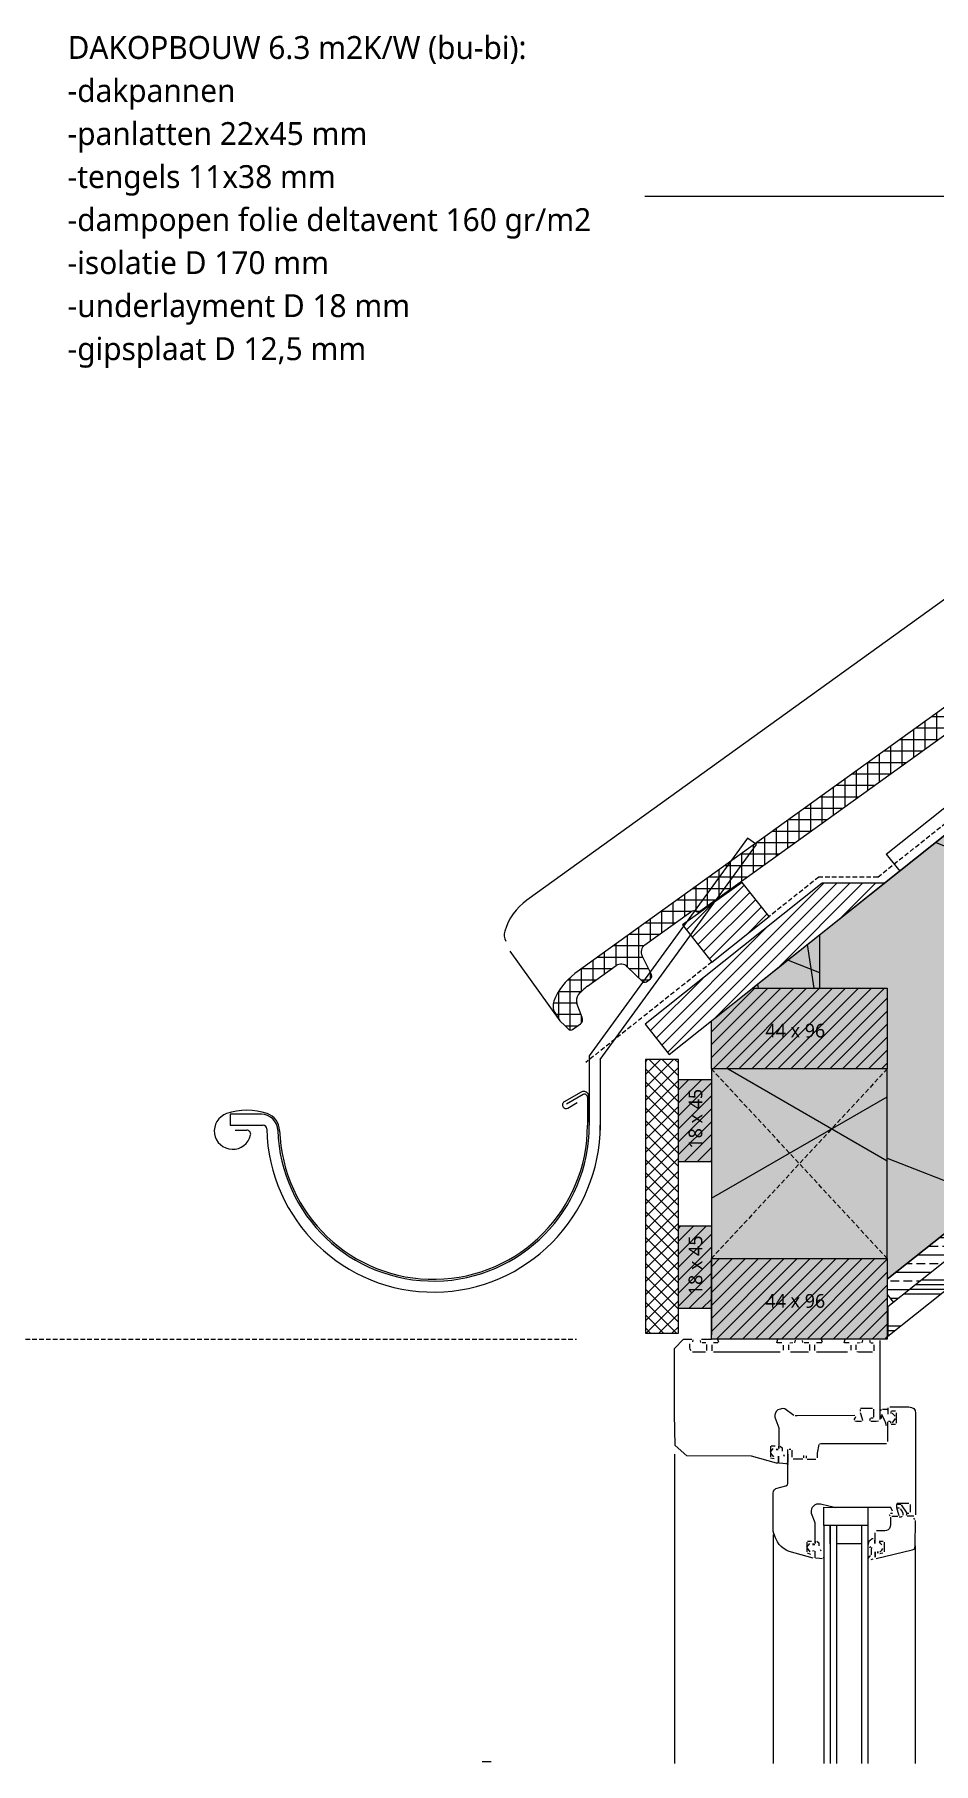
# Model space of a CAD drawing. Header units: millimetres. Extents: x 1813 to 34621, y -2347 to 13791.
# Drawn here: x 2589 to 3079, y 6754 to 7697 of the extents above; entities that cross this region are included whole.
import ezdxf

# ---------------------------------------------------------------- set-up
doc = ezdxf.new("R2010")
doc.units = ezdxf.units.MM
doc.linetypes.add('MV_center', pattern=[15, 6, -3, 3, -3])
doc.linetypes.add('MV_hidden', pattern=[3.75, 2.5, -1.25])
for name, color, linetype, lineweight in [('A-ANNO-NOTE', 131, 'Continuous', 18), ('A-DETL', 90, 'Continuous', 13), ('A-DETL-GENF', 92, 'Continuous', 18), ('A-DETL-MEDM', 33, 'Continuous', 18), ('A-DETL-THIN', 151, 'Continuous', 18), ('G-ANNO-TEXT', 231, 'Continuous', 13)]:
    doc.layers.add(name, color=color, linetype=linetype, lineweight=lineweight)
doc.styles.add('Segoe UI', font='segoeui.ttf', dxfattribs={"height": 7.5})
doc.styles.add('Segoe UI_3', font='segoeui.ttf', dxfattribs={"height": 12.5})
doc.styles.add('Segoe UI_B', font='segoeui.ttf', dxfattribs={"height": 12.5})
pattern_1 = [(45, (0, 0), (-3.535534, 3.535534), [])]

# ---------------------------------------------------------------- blocks, each defined once
blk = doc.blocks.new('42 isolatie - Type 1-3897561-Details Verbouwingen')
at = {"layer": 'A-DETL-GENF'}
blk.add_hatch(color=256, dxfattribs=at).paths.add_polyline_path([(46.91, 0.8), (18.35, 23.52), (0.28, 0.8), (34.09, 0.8)])
at = {"layer": 'A-DETL-GENF', "lineweight": 13}
h = blk.add_hatch(dxfattribs=at)
h.set_pattern_fill('FP_3', color=256, style=0, pattern_type=2)
h.set_pattern_definition([(60, (-2380.567, 120.812), (-25.98076, 15), []), (120, (-2380.567, 120.812), (-25.98076, -15), [])])
h.paths.add_polyline_path([(46.91, 0.8), (18.35, 23.52), (0.28, 0.8), (34.09, 0.8)])
at = {"layer": 'A-DETL-GENF'}
for q in [(46.91, 0.8), (32.94, 0.8)]:
    blk.add_line((0.28, 0.8), q, dxfattribs=at)
blk = doc.blocks.new('42 isolatie - Type 1-3786500-Details Verbouwingen')
at = {"layer": 'A-DETL-GENF'}
h = blk.add_hatch(color=256, dxfattribs=at)
h.paths.add_polyline_path([(668.05, -0.8), (480.04, -0.8), (480.04, -170.8), (580.05, -170.8), (598.12, -148.08), (569.2, -125.07), (661.03, -9.62)])
h.paths.add_polyline_path([(409.04, -0.8), (153.32, -0.8), (153.32, -170.8), (409.04, -170.8), (409.04, -7.88)])
h.paths.add_polyline_path([(82.32, -0.8), (15.49, -0.8), (15.32, -170.8), (82.32, -170.8), (82.32, -48.66)])
at = {"layer": 'A-DETL-GENF', "lineweight": 13}
h = blk.add_hatch(dxfattribs=at)
h.set_pattern_fill('FP_4', color=256, style=0, pattern_type=2)
h.set_pattern_definition([(300, (-2130.3, -171.02), (-147.224, -85), []), (240, (-2130.3, -171.02), (-147.224, 85), [])])
h.paths.add_polyline_path([(668.05, -0.8), (480.04, -0.8), (480.04, -170.8), (580.05, -170.8), (598.12, -148.08), (569.2, -125.07), (661.03, -9.62)])
h.paths.add_polyline_path([(409.04, -0.8), (153.32, -0.8), (153.32, -170.8), (409.04, -170.8), (409.04, -7.88)])
h.paths.add_polyline_path([(82.32, -0.8), (15.49, -0.8), (15.32, -170.8), (82.32, -170.8), (82.32, -48.66)])
at = {"layer": 'A-DETL-GENF'}
for p, q in [((82.32, -0.8), (15.49, -0.8)), ((409.04, -0.8), (153.32, -0.8)), ((668.05, -0.8), (480.04, -0.8)), ((580.05, -170.8), (598.12, -148.08)), ((580.05, -170.8), (598.12, -148.08)), ((15.32, -170.8), (82.32, -170.8)), ((15.32, -170.8), (82.32, -170.8)), ((153.32, -170.8), (409.04, -170.8)), ((153.32, -170.8), (409.04, -170.8)), ((480.04, -170.8), (534.7, -170.8)), ((480.04, -170.8), (534.7, -170.8)), ((534.7, -170.8), (580.05, -170.8))]:
    blk.add_line(p, q, dxfattribs=at)
blk = doc.blocks.new('NLRS_00_DI_maskeer - Type 1-4234731-Details Verbouwingen')
at = {"layer": 'A-DETL-GENF', "linetype": 'MV_center'}
blk.add_line((-95.03, 0), (-100, 0), dxfattribs=at)
blk = doc.blocks.new('52 mastgoot_zink 45_ - M37 dakhelling 45_-5042120-Details Verbouwingen')
at = {"layer": 'A-DETL-GENF'}
for p, q in [((0, 0), (0, 38.49)), ((6, -1.95), (6, 35.93)), ((6.31, 34.14), (6.31, 20.12)), ((202.01, 35.93), (183.98, 35.93)), ((184.95, 29.93), (202.01, 29.93)), ((202.01, 29.93), (202.01, 35.93)), ((10.41, 17.76), (19.66, 23.1)), ((17.73, 26.5), (12.52, 23.49)), ((0, 0), (-85.23, -117.31)), ((-80.37, -120.83), (6, -1.95)), ((-85.23, -117.31), (-80.37, -120.83))]:
    blk.add_line(p, q, dxfattribs=at)
for centre, radius, start, end in [((91, 35.93), 91, 1.23226, 180), ((91, 35.93), 85, 1.8289, 180), ((184.95, 38.93), 9, 181.8289, 270), ((183.98, 37.93), 2, 181.23226, 270), ((9.04, 20.12), 2.73, 180, 300), ((18.68, 24.85), 1.9, 28.80942, 120), ((18.69, 24.77), 1.93, 300, 31.18152)]:
    blk.add_arc(centre, radius, start, end, dxfattribs=at)
at = {"layer": 'A-DETL-MEDM'}
for p, q in [((199.19, 38.58), (192.9, 38.58)), ((6.98, 20.55), (6.98, 35.93)), ((9.38, 19.17), (18.34, 24.34))]:
    blk.add_line(p, q, dxfattribs=at)
for centre, radius, start, end in [((91, 35.93), 84.02, 1.87147, 180), ((200.58, 38.99), 10.03, 289.22539, 167.22455), ((184.97, 39), 10, 181.87147, 251.3418), ((192.9, 40.73), 2.16, 167.22455, 270), ((192.83, 62.26), 34.55, 251.3418, 288.6582), ((8.58, 20.55), 1.6, 180, 300)]:
    blk.add_arc(centre, radius, start, end, dxfattribs=at)
blk = doc.blocks.new('00 hout_rechthoekig_sls - Vuren Gewolmaniseerd 18x45-V32-Details Verbouwingen')
at = {"layer": 'A-DETL-GENF', "lineweight": 13}
blk.add_hatch(color=256, dxfattribs=at).paths.add_polyline_path([(0, 0), (0, -18), (45, -18), (45, 0)])
at = {"layer": 'A-DETL-MEDM', "lineweight": 13}
h = blk.add_hatch(dxfattribs=at)
h.set_pattern_fill('FP_65', color=256, style=0, pattern_type=2)
h.set_pattern_definition([(315, (-7081.98, 2940.302), (3.535534, 3.535534), [])])
h.paths.add_polyline_path([(0, 0), (0, -18), (45, -18), (45, 0)])
at = {"layer": 'A-DETL-MEDM'}
for p, q in [((0, 0), (45, 0)), ((0, -18), (0, 0)), ((45, 0), (45, -18)), ((45, 0), (45, -18)), ((45, 0), (45, -18)), ((45, -18), (0, -18)), ((45, -18), (0, -18))]:
    blk.add_line(p, q, dxfattribs=at)
blk = doc.blocks.new('00 hout_rechthoekig_sls - Vuren Gewolmaniseerd 18x45-V33-Details Verbouwingen')
at = {"layer": 'A-DETL-GENF', "lineweight": 13}
blk.add_hatch(color=256, dxfattribs=at).paths.add_polyline_path([(0, 0), (0, -18), (45, -18), (45, 0), (27.23, 0)])
at = {"layer": 'A-DETL-MEDM', "lineweight": 13}
h = blk.add_hatch(dxfattribs=at)
h.set_pattern_fill('FP_66', color=256, style=0, pattern_type=2)
h.set_pattern_definition([(315, (-7001.98, 2940.302), (3.535534, 3.535534), [])])
h.paths.add_polyline_path([(0, 0), (0, -18), (45, -18), (45, 0), (27.23, 0)])
at = {"layer": 'A-DETL-MEDM'}
for p, q in [((0, 0), (45, 0)), ((0, -18), (0, 0)), ((45, 0), (45, -18)), ((45, 0), (45, -18)), ((45, 0), (45, -18)), ((45, -18), (0, -18)), ((45, -18), (0, -18))]:
    blk.add_line(p, q, dxfattribs=at)
blk = doc.blocks.new('00 hout_rechthoekig_sls - Vuren 44x96-V36-Details Verbouwingen')
at = {"layer": 'A-DETL-GENF', "lineweight": 13}
blk.add_hatch(color=256, dxfattribs=at).paths.add_polyline_path([(96, 0), (0, 0), (0, -44), (96, -44), (96, -2.44)])
at = {"layer": 'A-DETL-MEDM', "lineweight": 13}
h = blk.add_hatch(dxfattribs=at)
h.set_pattern_fill('FP_69', color=256, style=0, pattern_type=2)
h.set_pattern_definition([(225, (3054.302, 6985.206), (3.535534, -3.535534), [])])
h.paths.add_polyline_path([(96, 0), (0, 0), (0, -44), (96, -44), (96, -2.44)])
at = {"layer": 'A-DETL-MEDM'}
for p, q in [((0, 0), (96, 0)), ((0, -44), (0, 0)), ((96, 0), (96, -44)), ((96, 0), (96, -44)), ((96, 0), (96, -44)), ((96, -44), (0, -44)), ((96, -44), (0, -44))]:
    blk.add_line(p, q, dxfattribs=at)
blk = doc.blocks.new('42 isolatie - Type 1-3897460-Details Verbouwingen')
at = {"layer": 'A-DETL-GENF'}
blk.add_hatch(color=256, dxfattribs=at).paths.add_polyline_path([(0.28, 0.8), (103.8, 0.8), (103.8, 96.8), (0.28, 96.8), (0.28, 63.33)])
at = {"layer": 'A-DETL-GENF', "lineweight": 13}
h = blk.add_hatch(dxfattribs=at)
h.set_pattern_fill('FP_51', color=256, style=0, pattern_type=2)
h.set_pattern_definition([(60, (0, 0), (-87.295, 50.4), []), (120, (0, 0), (-87.295, -50.4), [])])
h.paths.add_polyline_path([(0.28, 0.8), (103.8, 0.8), (103.8, 96.8), (0.28, 96.8), (0.28, 63.33)])
at = {"layer": 'A-DETL-GENF'}
for p, q in [((103.8, 96.8), (0.28, 96.8)), ((0.28, 96.8), (0.28, 0.8)), ((103.8, 96.8), (0.28, 96.8)), ((0.28, 96.8), (0.28, 0.8)), ((103.8, 0.8), (103.8, 96.8)), ((0.28, 0.8), (103.8, 0.8)), ((0.28, 0.8), (103.8, 0.8))]:
    blk.add_line(p, q, dxfattribs=at)
blk = doc.blocks.new('00 hout_rechthoekig_sls - Vuren 44x96-V37-Details Verbouwingen')
at = {"layer": 'A-DETL-GENF', "lineweight": 13}
blk.add_hatch(color=256, dxfattribs=at).paths.add_polyline_path([(96, 0), (0, 0), (0, -44), (73.46, -44), (96, -26.07), (96, -7.77)])
at = {"layer": 'A-DETL-MEDM', "lineweight": 13}
h = blk.add_hatch(dxfattribs=at)
h.set_pattern_fill('FP_70', color=256, style=0, pattern_type=2)
h.set_pattern_definition([(225, (3054.302, 7132.73), (3.535534, -3.535534), [])])
h.paths.add_polyline_path([(96, 0), (0, 0), (0, -44), (73.46, -44), (96, -26.07), (96, -7.77)])
at = {"layer": 'A-DETL-MEDM'}
for p, q in [((0, 0), (96, 0)), ((0, -44), (0, 0)), ((96, 0), (96, -26.07)), ((96, 0), (96, -26.07)), ((96, 0), (96, -26.07)), ((73.46, -44), (0, -44)), ((73.46, -44), (0, -44))]:
    blk.add_line(p, q, dxfattribs=at)

msp = doc.modelspace()

# ---------------------------------------------------------------- hatches: boundary and pattern name
at = {"layer": 'A-DETL-GENF', "lineweight": 13}
h = msp.add_hatch(dxfattribs=at)
h.set_pattern_fill('FP_19', color=254, style=0, pattern_type=2)
h.set_pattern_definition([(0, (0, 0), (0, 6.25), []), (90, (0, 0), (-6.25, 4e-16), [])])
h.paths.add_polyline_path([(2881.61, 7153.91), (2882.07, 7154), (2882.49, 7154.19), (2886.89, 7157.35), (2887.35, 7157.77), (2887.7, 7158.28), (2887.93, 7158.86), (2888.04, 7159.47), (2888, 7160.08), (2887.84, 7160.68), (2884.92, 7168.4), (2884.65, 7169.36), (2884.6, 7170.36), (2884.75, 7171.34), (2885.11, 7172.27), (2885.65, 7173.11), (2888.06, 7175.65), (2890.75, 7177.87), (2906.29, 7189.07), (2907.27, 7189.59), (2908.34, 7189.87), (2909.45, 7189.9), (2910.54, 7189.67), (2911.54, 7189.19), (2912.4, 7188.5), (2920.78, 7180.24), (2921.18, 7180.05), (2921.61, 7179.97), (2922.11, 7180), (2922.47, 7180.1), (2922.86, 7180.31), (2925.32, 7182.15), (2925.57, 7182.51), (2925.72, 7182.92), (2925.78, 7183.36), (2925.73, 7183.8), (2925.58, 7184.21), (2920.55, 7194.36), (2920.16, 7195.4), (2920.02, 7196.5), (2920.15, 7197.61), (2920.53, 7198.65), (2921.14, 7199.58), (2922.11, 7200.45), (2947.02, 7218.4), (2947.58, 7218.7), (2948.19, 7218.88), (2948.82, 7218.93), (2949.45, 7218.83), (2950.42, 7218.47), (2950.83, 7218.41), (2951.23, 7218.44), (2951.62, 7218.56), (2951.97, 7218.76), (3190.39, 7390.5), (3190.58, 7390.78), (3190.69, 7391.1), (3190.77, 7391.85), (3190.9, 7392.26), (3191.12, 7392.62), (3191.42, 7392.92), (3192.52, 7393.59), (3192.95, 7393.67), (3193.38, 7393.65), (3193.8, 7393.53), (3194.17, 7393.32), (3194.49, 7393.03), (3203.55, 7382.52), (3203.93, 7382.26), (3204.38, 7382.21), (3204.81, 7382.38), (3215.61, 7390.22), (3215.86, 7390.6), (3216.01, 7391.03), (3216.05, 7391.48), (3215.99, 7391.93), (3215.81, 7392.36), (3206.86, 7409.22), (3204.67, 7412.26), (3195.92, 7420.72), (3195.52, 7420.89), (3195.1, 7420.97), (3194.66, 7420.96), (3194.24, 7420.84), (3193.86, 7420.63), (3190.19, 7417.98), (3189.89, 7417.69), (3189.67, 7417.33), (3189.53, 7416.93), (3189.49, 7416.45), (3189.53, 7416.1), (3189.67, 7415.7), (3193.34, 7408.1), (3193.63, 7407.27), (3193.72, 7406.41), (3193.6, 7405.55), (3193.29, 7404.73), (3192.8, 7404.02), (3192.16, 7403.43), (3176.39, 7392.06), (3175.95, 7391.64), (3171.6, 7388.39), (3171.18, 7388.19), (3170.88, 7388.1), (3165.66, 7384.35), (3165.06, 7384.02), (3164.39, 7383.85), (3163.7, 7383.84), (3163.03, 7384.01), (3162.41, 7384.33), (3161.9, 7384.79), (3160.66, 7386.16), (3160.26, 7386.39), (3159.82, 7386.52), (3159.36, 7386.53), (3158.91, 7386.44), (3158.5, 7386.25), (3155.87, 7384.29), (3155.64, 7383.95), (3155.48, 7383.58), (3155.41, 7383.17), (3155.43, 7382.77), (3155.68, 7381.93), (3155.72, 7381.47), (3155.64, 7381.02), (3155.45, 7380.59), (3155.17, 7380.23), (3154.81, 7379.94), (2883.74, 7184.71), (2879.06, 7180.41), (2875.21, 7175.35), (2872.32, 7169.68), (2871.94, 7168.15), (2871.9, 7166.56), (2872.23, 7165.02), (2872.9, 7163.58), (2875.66, 7158.97), (2880.69, 7154.09), (2881.14, 7153.94)])
h = msp.add_hatch(dxfattribs=at)
h.set_pattern_fill('FP_11', color=250, style=0, pattern_type=2)
h.set_pattern_definition([(0, (0, 0), (0, 9.476), []), (0, (0, 4.738), (0, 9.476), [4.738, -2.369])])
h.paths.add_polyline_path([(3057.69, 7005.3), (3572.46, 7414.77), (3565, 7424.16), (3054.3, 7017.94), (3054.3, 7009.56), (3054.6, 7009.19)])
h = msp.add_hatch(dxfattribs=at)
h.set_pattern_fill('FP_9', color=254, style=0, pattern_type=2)
h.set_pattern_definition([(0, (0, 10), (0, 25), []), (0, (0, 12.5), (0, 25), []), (0, (0, 15), (0, 25), []), (0, (0, 17.5), (0, 25), [])])
h.paths.add_polyline_path([(3054.6, 6986.87), (3580.23, 7404.98), (3572.46, 7414.77), (3054.6, 7002.84)])
h = msp.add_hatch(dxfattribs=at)
h.set_pattern_fill('FP_12', color=250, style=0, pattern_type=2)
h.set_pattern_definition(pattern_1)
h.paths.add_polyline_path([(2935.3, 7140.5), (3052.83, 7233.99), (3018.78, 7233.99), (2922.11, 7157.09)])
h = msp.add_hatch(dxfattribs=at)
h.set_pattern_fill('FP_12', color=250, style=0, pattern_type=2)
h.set_pattern_definition(pattern_1)
h.paths.add_polyline_path([(2958.61, 7190.98), (2989.91, 7215.89), (2975.09, 7234.38), (2942.46, 7211.29), (2949.81, 7202.05)])
h = msp.add_hatch(dxfattribs=at)
h.set_pattern_fill('FP_10', color=250, style=0, pattern_type=2)
h.set_pattern_definition([(45, (0, 0), (-3.535534, 3.535534), []), (135, (0, 0), (-3.535534, -3.535534), [])])
h.paths.add_polyline_path([(2922.3, 6988.49), (2940.3, 6988.49), (2940.3, 7137.85), (2922.3, 7137.85), (2922.3, 7001.98)])

# ---------------------------------------------------------------- linework, layer by layer
at = {"layer": 'A-DETL', "linetype": 'MV_hidden', "lineweight": 18}
for p, q in [((3049.12, 7237.43), (3456.19, 7561.23)), ((3016.93, 7237.43), (2989.91, 7215.93)), ((3049.12, 7237.43), (3016.93, 7237.43)), ((2958.58, 7191.01), (2889.74, 7136.25)), ((3054.3, 7132.73), (2958.3, 7029.21)), ((3054.3, 7029.21), (2958.3, 7132.73)), ((2253.97, 6985.21), (2884.77, 6985.21))]:
    msp.add_line(p, q, dxfattribs=at)
at = {"layer": 'A-DETL', "lineweight": 18}
for p, q in [((3127.09, 7418.81), (2857.61, 7224.75)), ((3572.46, 7414.77), (3054.6, 7002.84)), ((3054.6, 6986.87), (3580.23, 7404.98)), ((3053.61, 7249.94), (3171.87, 7344.01)), ((3052.83, 7233.99), (3095.61, 7268.02)), ((3053.61, 7249.94), (3061.08, 7240.55)), ((2848.26, 7197.03), (2875.66, 7158.97)), ((3054.6, 7002.84), (3054.6, 6986.87)), ((2938.15, 6980.21), (2943.15, 6985.21)), ((2943.15, 6985.21), (2947.7, 6985.21)), ((2946.45, 6982.7), (2946.45, 6980.56)), ((2948.14, 6984.84), (2947.96, 6983.82)), ((2952.62, 6983.44), (2952.28, 6984.54)), ((2952.87, 6985.21), (2958.3, 6985.21)), ((2955.23, 6983.15), (2953.31, 6983.15)), ((2955.91, 6979), (2955.91, 6982.29)), ((2958.47, 6982.21), (2958.47, 6978.88)), ((2961.8, 6983.21), (2959.51, 6983.21)), ((2961.6, 6985.21), (2962.1, 6983.59)), ((2994.03, 6983.31), (2994.51, 6985.21)), ((2996.82, 6983.18), (2994.21, 6983.18)), ((2997.75, 6979.2), (2997.75, 6981.98)), ((3000.31, 6982.21), (3000.31, 6979.41)), ((3002.76, 6983.16), (3001.03, 6983.1)), ((3003.98, 6984.73), (3003.61, 6983.27)), ((3008.29, 6983.44), (3007.96, 6984.54)), ((3011.4, 6983.15), (3008.98, 6983.15)), ((3012.09, 6979), (3012.09, 6982.29)), ((3014.64, 6982.21), (3014.64, 6979.08)), ((3018.51, 6983.21), (3015.68, 6983.21)), ((3018.27, 6985.21), (3018.76, 6983.65)), ((3030.8, 6983.31), (3031.28, 6985.21)), ((3033.58, 6983.18), (3030.98, 6983.18)), ((3034.51, 6979.2), (3034.51, 6981.98)), ((3037.08, 6982.21), (3037.08, 6979.35)), ((3039.52, 6983.16), (3037.8, 6983.1)), ((3040.74, 6984.73), (3040.37, 6983.27)), ((3045.11, 6983.21), (3044.78, 6984.5)), ((3046.63, 6983.12), (3045.28, 6983.12)), ((3047.15, 6978.86), (3047.15, 6982.21)), ((3050.15, 6984.5), (3050.15, 6941.3)), ((2938.15, 6944.21), (2938.15, 6980.21)), ((2946.45, 6980.56), (2946.47, 6979.76)), ((2946.47, 6979.76), (2947.08, 6978.98)), ((2948.07, 6978.35), (2955.18, 6978.35)), ((2959.43, 6978.35), (2995.89, 6978.35)), ((3001.42, 6978.35), (3011.36, 6978.35)), ((3015.61, 6978.35), (3032.66, 6978.35)), ((3037.71, 6978.5), (3038.57, 6978.35)), ((3038.57, 6978.35), (3046.17, 6978.35)), ((2938.52, 6927.24), (2938.15, 6944.21)), ((2993.14, 6944.65), (2992.89, 6943.68)), ((2993.84, 6945.88), (2993.14, 6944.65)), ((2994.65, 6946.57), (2993.84, 6945.88)), ((2995.94, 6947.09), (2994.65, 6946.57)), ((2997.11, 6947.32), (2995.94, 6947.09)), ((2998.33, 6947.18), (2997.11, 6947.32)), ((3003.38, 6943.6), (2998.33, 6947.18)), ((3039.45, 6946.91), (3039.45, 6945.85)), ((3039.56, 6945.15), (3040.57, 6941.66)), ((3040.85, 6947.44), (3039.67, 6947.34)), ((3046.19, 6947.36), (3040.85, 6947.44)), ((3046.94, 6942.7), (3046.94, 6946.97)), ((3050.15, 6945.49), (3050.15, 6941.7)), ((3051.07, 6946.74), (3050.45, 6946.14)), ((3051.17, 6944.37), (3052.74, 6940.91)), ((3054.49, 6946.92), (3051.73, 6946.92)), ((3054.72, 6946.07), (3054.49, 6946.92)), ((3054.72, 6944.37), (3054.72, 6947.77)), ((3054.72, 6944.37), (3054.72, 6946.07)), ((3055.66, 6948.34), (3066.01, 6948.34)), ((3056.23, 6945.69), (3056.23, 6944.59)), ((3058.86, 6945.84), (3056.65, 6945.84)), ((3058.56, 6943.12), (3057.02, 6944.92)), ((3059.27, 6939.39), (3059.27, 6945.01)), ((3066.01, 6948.34), (3067.49, 6948.01)), ((3067.49, 6948.01), (3068.74, 6947.4)), ((3068.74, 6947.4), (3069.48, 6946.25)), ((3069.48, 6946.25), (3069.63, 6944.89)), ((3069.63, 6944.89), (3069.63, 6889.34)), ((2992.89, 6943.68), (2992.89, 6942.59)), ((2992.89, 6942.59), (2995.17, 6936.84)), ((2995.17, 6936.84), (2995.17, 6925.6)), ((3005.12, 6943.34), (3003.98, 6943.39)), ((3036.55, 6943.49), (3005.12, 6943.34)), ((3036.29, 6941.17), (3036.81, 6942.19)), ((3037.47, 6940.29), (3036.59, 6940.39)), ((3036.81, 6942.19), (3037.21, 6942.98)), ((3040.14, 6940.29), (3037.47, 6940.29)), ((3040.57, 6941.66), (3040.73, 6940.79)), ((3044.78, 6940.76), (3045.05, 6942.13)), ((3048.31, 6940.3), (3045.23, 6940.3)), ((3045.37, 6942.38), (3046.54, 6942.38)), ((3049.43, 6940.49), (3048.31, 6940.3)), ((3051.15, 6941.95), (3051.15, 6943.56)), ((3052.74, 6940.91), (3053.12, 6940.03)), ((3053.12, 6940.03), (3053.73, 6938.09)), ((3054.6, 6938.1), (3054.6, 6940.17)), ((3054.6, 6929.39), (3054.6, 6940.17)), ((3054.89, 6940.49), (3055.96, 6940.49)), ((3054.89, 6940.49), (3055.96, 6940.49)), ((3056.14, 6940.27), (3056.14, 6939.47)), ((3056.36, 6938.92), (3058.73, 6938.92)), ((3057.11, 6939.57), (3058.79, 6941.86)), ((2944.97, 6921.5), (2938.52, 6927.24)), ((2990.52, 6926.78), (2990.52, 6920.95)), ((2990.52, 6923.62), (2992.01, 6925.57)), ((2993.07, 6926.9), (2990.87, 6926.9)), ((2995.17, 6925.6), (2995.17, 6926.88)), ((2995.86, 6926.88), (2996.99, 6925.85)), ((2996.99, 6925.85), (2996.99, 6924.17)), ((3000.74, 6925.18), (3001.66, 6925.16)), ((3016.23, 6922.93), (3017.14, 6927.71)), ((3017.23, 6928.1), (3018.09, 6928.25)), ((3018.09, 6928.25), (3045.53, 6928.25)), ((3045.53, 6928.25), (3053.83, 6928.25)), ((2938.15, 6922.54), (2938.15, 6753.69)), ((2980.19, 6921.3), (2944.97, 6921.5)), ((2993.93, 6917.59), (2980.19, 6921.3)), ((2990.6, 6920.54), (2992.62, 6920.09)), ((2992.3, 6920.96), (2990.76, 6922.94)), ((2993.59, 6925.01), (2994.74, 6925.01)), ((2994.74, 6925.01), (2993.59, 6925.01)), ((2994.71, 6917.52), (2993.93, 6917.59)), ((2994.96, 6917.81), (2994.98, 6921.34)), ((2994.98, 6921.34), (2994.96, 6917.81)), ((2997.37, 6917.31), (2995.14, 6917.6)), ((3000.43, 6916.98), (2997.37, 6917.31)), ((2997.72, 6922.25), (2998.02, 6921.46)), ((3000.03, 6918.19), (2999.42, 6917.38)), ((3000.03, 6906.54), (3000.03, 6924.97)), ((3000.03, 6922.41), (3000.03, 6918.19)), ((3002.24, 6924.71), (3002.24, 6920.91)), ((3002.87, 6919.93), (3008.12, 6919.93)), ((3008.7, 6920.49), (3008.7, 6921.66)), ((3009.96, 6921.59), (3009.96, 6920.23)), ((3010.66, 6919.78), (3015.34, 6919.78)), ((3016.17, 6920.38), (3016.23, 6922.93)), ((2999.79, 6905.73), (3000.03, 6906.54)), ((2992.04, 6901.15), (2992.26, 6902.32)), ((2992.04, 6880.39), (2992.04, 6901.15)), ((2992.26, 6902.32), (2992.67, 6903.04)), ((2992.67, 6903.04), (2993.49, 6903.71)), ((2993.49, 6903.71), (2998.99, 6905.18)), ((2998.99, 6905.18), (2999.79, 6905.73)), ((3012.92, 6892.55), (3012.82, 6891.61)), ((3012.82, 6891.61), (3012.82, 6890.34)), ((3012.82, 6890.34), (3014.76, 6885.22)), ((3013.3, 6893.4), (3012.92, 6892.55)), ((3014.62, 6894.67), (3013.3, 6893.4)), ((3015.6, 6895.18), (3014.62, 6894.67)), ((3016.63, 6895.18), (3015.6, 6895.18)), ((3017.93, 6895.18), (3016.63, 6895.18)), ((3022.43, 6894.03), (3017.93, 6895.18)), ((3019.65, 6883.47), (3019.65, 6893.46)), ((3019.65, 6893.46), (3025.82, 6893.39)), ((3024.7, 6893.46), (3022.43, 6894.03)), ((3025.82, 6893.39), (3024.7, 6893.46)), ((3056.31, 6893.39), (3025.82, 6893.39)), ((3043.65, 6893.39), (3043.65, 6883.47)), ((3055.85, 6888.64), (3055.54, 6889.42)), ((3055.97, 6890.29), (3057.11, 6890.29)), ((3056.13, 6888.05), (3056.13, 6883.85)), ((3057.18, 6891.29), (3056.31, 6893.39)), ((3060.01, 6888.49), (3056.84, 6888.49)), ((3060.01, 6888.49), (3056.84, 6888.49)), ((3059.76, 6895.54), (3059.28, 6894.82)), ((3059.28, 6894.82), (3059.28, 6893.29)), ((3059.28, 6893.29), (3059.76, 6892.06)), ((3066.11, 6895.54), (3059.76, 6895.54)), ((3059.76, 6892.06), (3060.63, 6889)), ((3060.84, 6894.97), (3059.81, 6894.94)), ((3059.92, 6893.13), (3060.91, 6893.1)), ((3061.62, 6888), (3060.82, 6888)), ((3061.69, 6894.97), (3060.84, 6894.97)), ((3061.39, 6892.56), (3062.43, 6891.24)), ((3062.37, 6888.5), (3061.62, 6888)), ((3065.09, 6890.35), (3062.08, 6894.86)), ((3062.43, 6891.24), (3062.7, 6890.22)), ((3062.7, 6890.22), (3062.77, 6889.17)), ((3064.71, 6889.2), (3065.09, 6890.35)), ((3064.71, 6889.2), (3065.09, 6890.35)), ((3065.09, 6890.35), (3066.12, 6890.35)), ((3065.93, 6888.56), (3065.13, 6888.55)), ((3068.82, 6888.56), (3065.93, 6888.56)), ((3068.56, 6888.56), (3066.81, 6888.56)), ((3066.94, 6890.86), (3066.94, 6894.92)), ((3069.39, 6886.75), (3068.7, 6887.49)), ((2992.42, 6879.14), (2992.04, 6880.39)), ((2992.04, 6878.69), (2992.04, 6753.69)), ((2993.3, 6876.79), (2992.42, 6879.14)), ((3014.76, 6885.22), (3014.76, 6873.98)), ((3043.65, 6883.47), (3019.65, 6883.47)), ((3019.65, 6883.47), (3019.65, 6753.69)), ((3023.15, 6873.47), (3023.15, 6883.47)), ((3023.15, 6883.47), (3023.15, 6753.69)), ((3026.65, 6883.47), (3026.65, 6753.69)), ((3040.15, 6883.47), (3040.15, 6753.69)), ((3043.65, 6883.47), (3043.65, 6753.69)), ((3047.53, 6879.54), (3047.53, 6875.53)), ((3052.88, 6880.55), (3048.41, 6880.55)), ((3053.79, 6880.77), (3052.88, 6880.55)), ((3054.69, 6881.12), (3053.79, 6880.77)), ((3055.54, 6881.91), (3054.69, 6881.12)), ((3055.88, 6882.92), (3055.54, 6881.91)), ((3056.13, 6883.85), (3055.88, 6882.92)), ((3069.49, 6872.39), (3069.64, 6886.32)), ((2994.35, 6874.63), (2993.3, 6876.79)), ((2995.38, 6873.17), (2994.35, 6874.63)), ((2996.33, 6872.13), (2995.38, 6873.17)), ((2997.43, 6871.21), (2996.33, 6872.13)), ((2999.47, 6869.8), (2997.43, 6871.21)), ((3000.81, 6869.34), (2999.47, 6869.8)), ((3007.33, 6867.51), (3000.81, 6869.34)), ((3010.45, 6874.42), (3010.45, 6869.1)), ((3010.45, 6871.79), (3011.94, 6873.75)), ((3010.62, 6868.62), (3012.42, 6867.98)), ((3012.24, 6869.13), (3010.69, 6871.11)), ((3012.92, 6874.87), (3010.78, 6874.87)), ((3013.52, 6873.18), (3014.68, 6873.18)), ((3013.52, 6869.79), (3014.35, 6869.81)), ((3014.34, 6873.28), (3013.56, 6873.27)), ((3014.75, 6869.47), (3014.75, 6865.89)), ((3014.89, 6865.98), (3014.91, 6869.51)), ((3015.1, 6873.77), (3015.1, 6875.05)), ((3015.79, 6875.05), (3016.93, 6874.02)), ((3016.93, 6874.02), (3016.93, 6872.35)), ((3017.66, 6870.43), (3017.96, 6869.63)), ((3019.65, 6870.58), (3019.65, 6866.37)), ((3040.15, 6873.47), (3026.65, 6873.47)), ((3043.85, 6873.45), (3043.65, 6872.53)), ((3044.28, 6874.75), (3043.85, 6873.45)), ((3045.11, 6875.62), (3044.28, 6874.75)), ((3044.68, 6871.61), (3045.38, 6872.13)), ((3045.79, 6876.19), (3045.11, 6875.62)), ((3045.59, 6870.04), (3045.51, 6867.56)), ((3045.66, 6871.54), (3045.59, 6870.04)), ((3046.68, 6876.22), (3045.79, 6876.19)), ((3047.53, 6873.75), (3047.53, 6875.53)), ((3047.53, 6875.53), (3047.53, 6873.75)), ((3047.6, 6866.3), (3047.6, 6869.11)), ((3047.6, 6869.11), (3047.6, 6866.3)), ((3048.23, 6865.54), (3067.89, 6870.19)), ((3049.11, 6869.36), (3049.13, 6868.52)), ((3049.13, 6868.52), (3049.11, 6869.36)), ((3050.6, 6873.74), (3049.83, 6874.33)), ((3049.85, 6875.01), (3052.02, 6875.01)), ((3050.22, 6869.04), (3051.3, 6870.11)), ((3051.38, 6873.03), (3050.6, 6873.74)), ((3051.3, 6870.11), (3051.84, 6870.91)), ((3052.58, 6874.36), (3052.58, 6869.25)), ((3067.89, 6870.19), (3068.88, 6870.69)), ((3068.88, 6870.69), (3069.38, 6871.38)), ((3069.38, 6871.38), (3069.49, 6872.39)), ((3069.49, 6872.39), (3069.49, 6753.69)), ((3013.88, 6865.67), (3007.33, 6867.51)), ((3017.31, 6865.49), (3015.07, 6865.77)), ((3018.74, 6865.33), (3017.31, 6865.49)), ((3019.65, 6866.37), (3019.35, 6865.55)), ((3043.65, 6865.52), (3043.65, 6864.45)), ((3044.45, 6866.36), (3043.8, 6865.68)), ((3045.1, 6866.99), (3044.45, 6866.36)), ((3045.45, 6865.06), (3046.53, 6865.37)), ((3051.87, 6868.5), (3050.19, 6868.13))]:
    msp.add_line(p, q, dxfattribs=at)
at = {"layer": 'A-DETL'}
for p, q in [((2958.3, 7130.58), (2958.3, 7126.98)), ((2958.3, 7081.98), (2958.3, 7046.98)), ((2958.3, 7001.98), (2958.3, 6987.65))]:
    msp.add_line(p, q, dxfattribs=at)
at = {"layer": 'A-DETL', "lineweight": 18}
for centre, radius, start, end in [((2876.56, 7198.43), 32.44, 125.7587, 163.05914), ((2852.78, 7205.8), 7.54, 164.0072, 207.13997)]:
    msp.add_arc(centre, radius, start, end, dxfattribs=at)
at = {"layer": 'A-DETL-THIN'}
for p, q in [((2951.97, 7218.76), (3190.15, 7390.27)), ((3154.81, 7379.94), (2883.74, 7184.71)), ((3018.78, 7233.99), (2922.11, 7157.09)), ((2935.3, 7140.5), (3052.83, 7233.99)), ((2975.09, 7234.38), (2942.46, 7211.29)), ((2989.91, 7215.89), (2975.09, 7234.38)), ((3052.83, 7233.99), (3018.78, 7233.99)), ((2921.95, 7200.34), (2947.02, 7218.4)), ((2942.46, 7211.29), (2958.61, 7190.98)), ((2958.61, 7190.98), (2989.91, 7215.89)), ((2925.58, 7184.21), (2920.55, 7194.36)), ((2890.75, 7177.87), (2906.29, 7189.07)), ((2912.4, 7188.5), (2920.44, 7180.51)), ((2922.86, 7180.31), (2925, 7181.85)), ((2872.9, 7163.58), (2875.66, 7158.97)), ((2887.84, 7160.68), (2884.92, 7168.4)), ((2875.66, 7158.97), (2878.55, 7156.17)), ((2878.55, 7156.17), (2880.69, 7154.09)), ((2882.49, 7154.19), (2886.89, 7157.35)), ((2922.11, 7157.09), (2935.3, 7140.5)), ((2940.3, 7137.85), (2922.3, 7137.85)), ((2922.3, 7137.85), (2922.3, 6988.49)), ((2940.3, 7126.98), (2940.3, 7137.85)), ((3201.43, 7134.97), (3054.3, 7017.94)), ((2940.3, 7046.98), (2940.3, 7081.98)), ((2940.3, 6988.49), (2940.3, 7001.98)), ((3054.3, 7009.56), (3057.69, 7005.3)), ((2922.3, 6988.49), (2940.3, 6988.49))]:
    msp.add_line(p, q, dxfattribs=at)
for centre, radius, start, end in [((2948.71, 7216.01), 2.92, 62.80003, 125.18306), ((2950.88, 7220.28), 1.87, 243.39429, 305.81767), ((2924.75, 7196.53), 4.72, 126.31521, 207.29325), ((2909.01, 7185.16), 4.76, 44.5522, 124.84059), ((2905.4, 7156.4), 35.65, 127.41886, 158.12171), ((2921.77, 7181.84), 1.88, 225.08669, 305.57914), ((2923.89, 7183.37), 1.88, 305.99134, 26.47202), ((2889.34, 7170.12), 4.75, 140.9714, 201.27308), ((2907.63, 7154.71), 28.66, 126.07347, 140.05397), ((2878.81, 7167.22), 6.94, 159.22708, 211.60011), ((2881.5, 7155.82), 1.91, 245.07909, 301.35279), ((2885.21, 7159.63), 2.83, 306.51153, 21.86504)]:
    msp.add_arc(centre, radius, start, end, dxfattribs=at)
at = {"layer": 'G-ANNO-TEXT', "color": 250}
msp.add_line((3134.52, 7608.8), (2922.05, 7608.8), dxfattribs=at)

# ---------------------------------------------------------------- block references
at = {"layer": 'A-DETL-GENF'}
for name, p, rotation in [('42 isolatie - Type 1-3786500-Details Verbouwingen', (3577.62, 7433.18), 218.4999999999999), ('52 mastgoot_zink 45_ - M37 dakhelling 45_-5042120-Details Verbouwingen', (2897.65, 7137.85), 180), ('42 isolatie - Type 1-3897561-Details Verbouwingen', (3017.06, 7206.56), 218.5000000000008), ('42 isolatie - Type 1-3897460-Details Verbouwingen', (3055.1, 7028.93), 90)]:
    msp.add_blockref(name, p, dxfattribs=dict(at, rotation=rotation))
at = {"layer": 'A-DETL-GENF', "linetype": 'MV_center'}
msp.add_blockref('NLRS_00_DI_maskeer - Type 1-4234731-Details Verbouwingen', (2933.18, 6754.53), dxfattribs=at)
at = {"layer": 'A-DETL-MEDM', "lineweight": 13}
for name, p, rotation in [('00 hout_rechthoekig_sls - Vuren 44x96-V37-Details Verbouwingen', (3054.3, 7132.73), 180), ('00 hout_rechthoekig_sls - Vuren Gewolmaniseerd 18x45-V32-Details Verbouwingen', (2940.3, 7081.98), 90.0000000000039), ('00 hout_rechthoekig_sls - Vuren Gewolmaniseerd 18x45-V33-Details Verbouwingen', (2940.3, 7001.98), 90.0000000000039), ('00 hout_rechthoekig_sls - Vuren 44x96-V36-Details Verbouwingen', (3054.3, 6985.21), 180)]:
    msp.add_blockref(name, p, dxfattribs=dict(at, rotation=rotation))

# ---------------------------------------------------------------- texts
at = {"layer": 'A-ANNO-NOTE', "lineweight": 13, "char_height": 7.5, "width": 40.4852, "attachment_point": 1, "style": 'Segoe UI'}
for insert in [(2987.81, 7157.37), (2987.81, 7009.85)]:
    msp.add_mtext('44 x 96', dxfattribs=dict(at, insert=insert))
at = {"layer": 'A-ANNO-NOTE', "lineweight": 13, "char_height": 7.5, "width": 40.4852, "attachment_point": 1, "rotation": 90, "style": 'Segoe UI'}
for insert in [(2945.86, 7089.22), (2945.86, 7009.22)]:
    msp.add_mtext('18 x 45', dxfattribs=dict(at, insert=insert))
at = {"layer": 'G-ANNO-TEXT', "color": 7, "char_height": 12.5, "attachment_point": 1}
for s, insert, width, style in [('DAKOPBOUW 6.3 m2K/W (bu-bi):', (2606.98, 7696.37), 338.3121, 'Segoe UI_B'), ('-dakpannen', (2606.98, 7672.89), 112.6371, 'Segoe UI_3'), ('-panlatten 22x45 mm', (2606.98, 7649.41), 202.4261, 'Segoe UI_3'), ('-tengels 11x38 mm', (2606.98, 7625.92), 181.5822, 'Segoe UI_3'), ('-dampopen folie deltavent 160 gr/m2', (2606.98, 7602.44), 355.9493, 'Segoe UI_3'), ('-isolatie D 170 mm ', (2606.98, 7578.96), 185.1898, 'Segoe UI_3'), ('-underlayment D 18 mm', (2606.98, 7555.48), 231.6877, 'Segoe UI_3'), ('-gipsplaat D 12,5 mm', (2606.98, 7532), 202.8269, 'Segoe UI_3')]:
    msp.add_mtext(s, dxfattribs=dict(at, insert=insert, width=width, style=style))

doc.saveas('drawing.dxf')
